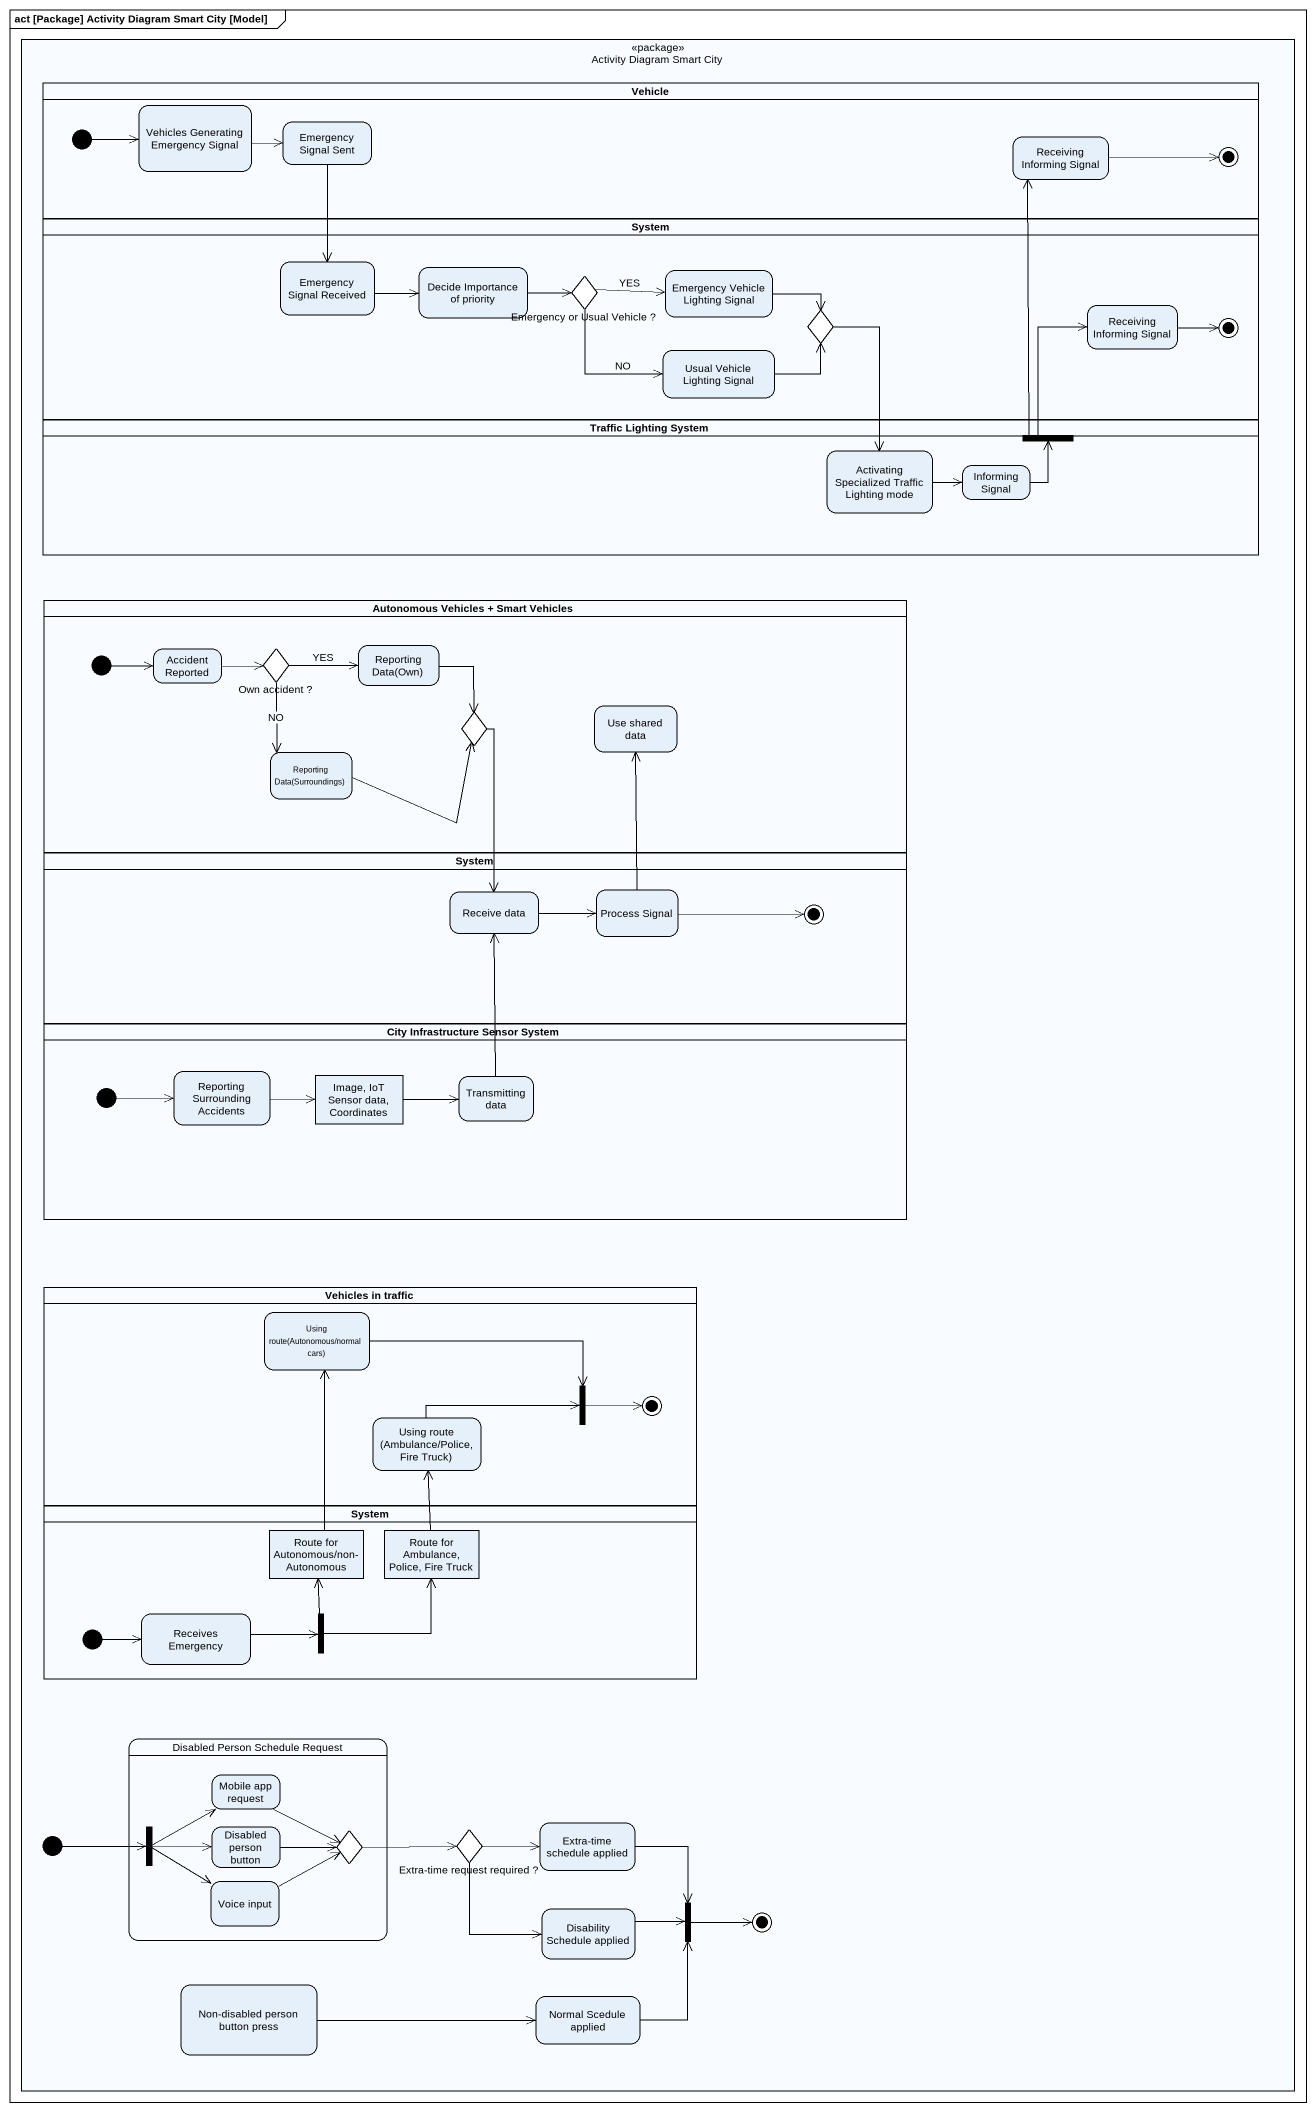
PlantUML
@startuml
mainframe act [Package] Activity Diagram Smart City [Model]
hide empty description
state "Activity Diagram Smart City" as Activity_Diagram_Smart_City <<package>> {
  state Vehicle <<partition>> {
    state "Vehicles Generating Emergency Signal" as Vehicles_Generating
    state "Emergency Signal Sent" as Emergency_Signal_Sent
    state "Receiving Informing Signal" as Receiving_Informing_Signal
    [*] -right-> Vehicles_Generating
    Receiving_Informing_Signal -right-> [*]
  }
  state System <<partition>> {
    state "Emergency Signal Received" as Emergency_Signal_Received
    state "Decide Importance of priority" as Decide_Importance_of
    state "Emergency Vehicle Lighting Signal" as Emergency_Vehicle_Lighting
    state "Emergency or Usual Vehicle ?" as Emergency_or_Usual_Vehicle <<choice>>
    state choice1 <<choice>>
    state "Receiving Informing Signal" as Receiving_Informing_Signal_2
    state "Usual Vehicle Lighting Signal" as Usual_Vehicle_Lighting
    Receiving_Informing_Signal_2 -right-> [*]
  }
  state "Traffic Lighting System" as Traffic_Lighting_System <<partition>> {
    state fork1 <<fork>>
    state "Activating Specialized Traffic Lighting mode" as Activating_Specialized
    state "Informing Signal" as Informing_Signal
  }
  state "Autonomous Vehicles + Smart Vehicles" as Autonomous_Vehicles_Smart <<partition>> {
    state "Accident Reported" as Accident_Reported
    state "Own accident ?" as Own_accident <<choice>>
    state "Reporting Data(Own)" as Reporting_Data_Own
    state "Use shared data" as Use_shared_data
    state "Reporting Data(Surroundings)" as Reporting_Data_Surroundings
    state choice2 <<choice>>
    [*] -right-> Accident_Reported
  }
  state "System" as System_2 <<partition>> {
    state "Receive data" as Receive_data
    state "Process Signal" as Process_Signal
    Process_Signal -right-> [*]
  }
  state "City Infrastructure Sensor System" as City_Infrastructure_Sensor <<partition>> {
    state "Reporting Surrounding Accidents" as Reporting_Surrounding
    state "Image, IoT Sensor data, Coordinates" as Image_IoT_Sensor_data <<object>>
    state "Transmitting data" as Transmitting_data
    [*] -right-> Reporting_Surrounding
  }
  state "Vehicles in traffic" as Vehicles_in_traffic <<partition>> {
    state "Using route(Autonomous/normal cars)" as Using_route_Autonomous
    state fork2 <<join>>
    state "Using route (Ambulance/Police, Fire Truck)" as Using_route_Ambulance
    fork2 -right-> [*]
  }
  state "System" as System_3 <<partition>> {
    state "Route for Autonomous/non-Autonomous" as Route_for_Autonomous_non <<object>>
    state "Route for Ambulance, Police, Fire Truck" as Route_for_Ambulance_Police <<object>>
    state "Receives Emergency" as Receives_Emergency
    state fork3 <<fork>>
    [*] -right-> Receives_Emergency
  }
  state "Disabled Person Schedule Request" as Disabled_Person_Schedule {
    state "Mobile app request" as Mobile_app_request
    state fork4 <<fork>>
    state "Disabled person button" as Disabled_person_button
    state choice3 <<choice>>
    state "Voice input" as Voice_input
  }
  state initial5 <<start>>
  state "Extra-time request required ?" as Extra_time_request_required <<choice>>
  state "Extra-time schedule applied" as Extra_time_schedule_applied
  state "Disability Schedule applied" as Disability_Schedule_applied
  state fork5 <<join>>
  state "Non-disabled person button press" as Non_disabled_person_button
  state "Normal Scedule applied" as Normal_Scedule_applied
  fork5 -right-> [*]
}
Vehicles_Generating -right-> Emergency_Signal_Sent
Emergency_Signal_Sent --> Emergency_Signal_Received
Emergency_Signal_Received -right-> Decide_Importance_of
Decide_Importance_of -right-> Emergency_or_Usual_Vehicle
Emergency_Vehicle_Lighting -right-> choice1
Emergency_or_Usual_Vehicle -right-> Emergency_Vehicle_Lighting : YES
Emergency_or_Usual_Vehicle --> Usual_Vehicle_Lighting : NO
choice1 --> Activating_Specialized
Usual_Vehicle_Lighting -right-> choice1
fork1 -up-> Receiving_Informing_Signal
fork1 -up-> Receiving_Informing_Signal_2
Activating_Specialized -right-> Informing_Signal
Informing_Signal -up-> fork1
Accident_Reported -right-> Own_accident
Own_accident -right-> Reporting_Data_Own : YES
Own_accident --> Reporting_Data_Surroundings : NO
Reporting_Data_Own --> choice2
Reporting_Data_Surroundings -right-> choice2
choice2 --> Receive_data
Receive_data -right-> Process_Signal
Process_Signal -up-> Use_shared_data
Reporting_Surrounding -right-> Image_IoT_Sensor_data
Image_IoT_Sensor_data -right-> Transmitting_data
Transmitting_data -up-> Receive_data
Using_route_Autonomous -right-> fork2
Using_route_Ambulance -right-> fork2
Route_for_Autonomous_non -up-> Using_route_Autonomous
Route_for_Ambulance_Police -up-> Using_route_Ambulance
Receives_Emergency -right-> fork3
fork3 -up-> Route_for_Autonomous_non
fork3 -up-> Route_for_Ambulance_Police
Mobile_app_request -right-> choice3
initial5 -right-> fork4
fork4 -right-> Mobile_app_request
fork4 -right-> Disabled_person_button
fork4 --> Voice_input
Disabled_person_button -right-> choice3
choice3 -right-> Extra_time_request_required
Extra_time_request_required -right-> Extra_time_schedule_applied
Extra_time_request_required --> Disability_Schedule_applied
Extra_time_schedule_applied --> fork5
Voice_input -right-> choice3
Disability_Schedule_applied -right-> fork5
Non_disabled_person_button -right-> Normal_Scedule_applied
Normal_Scedule_applied -up-> fork5
@enduml
